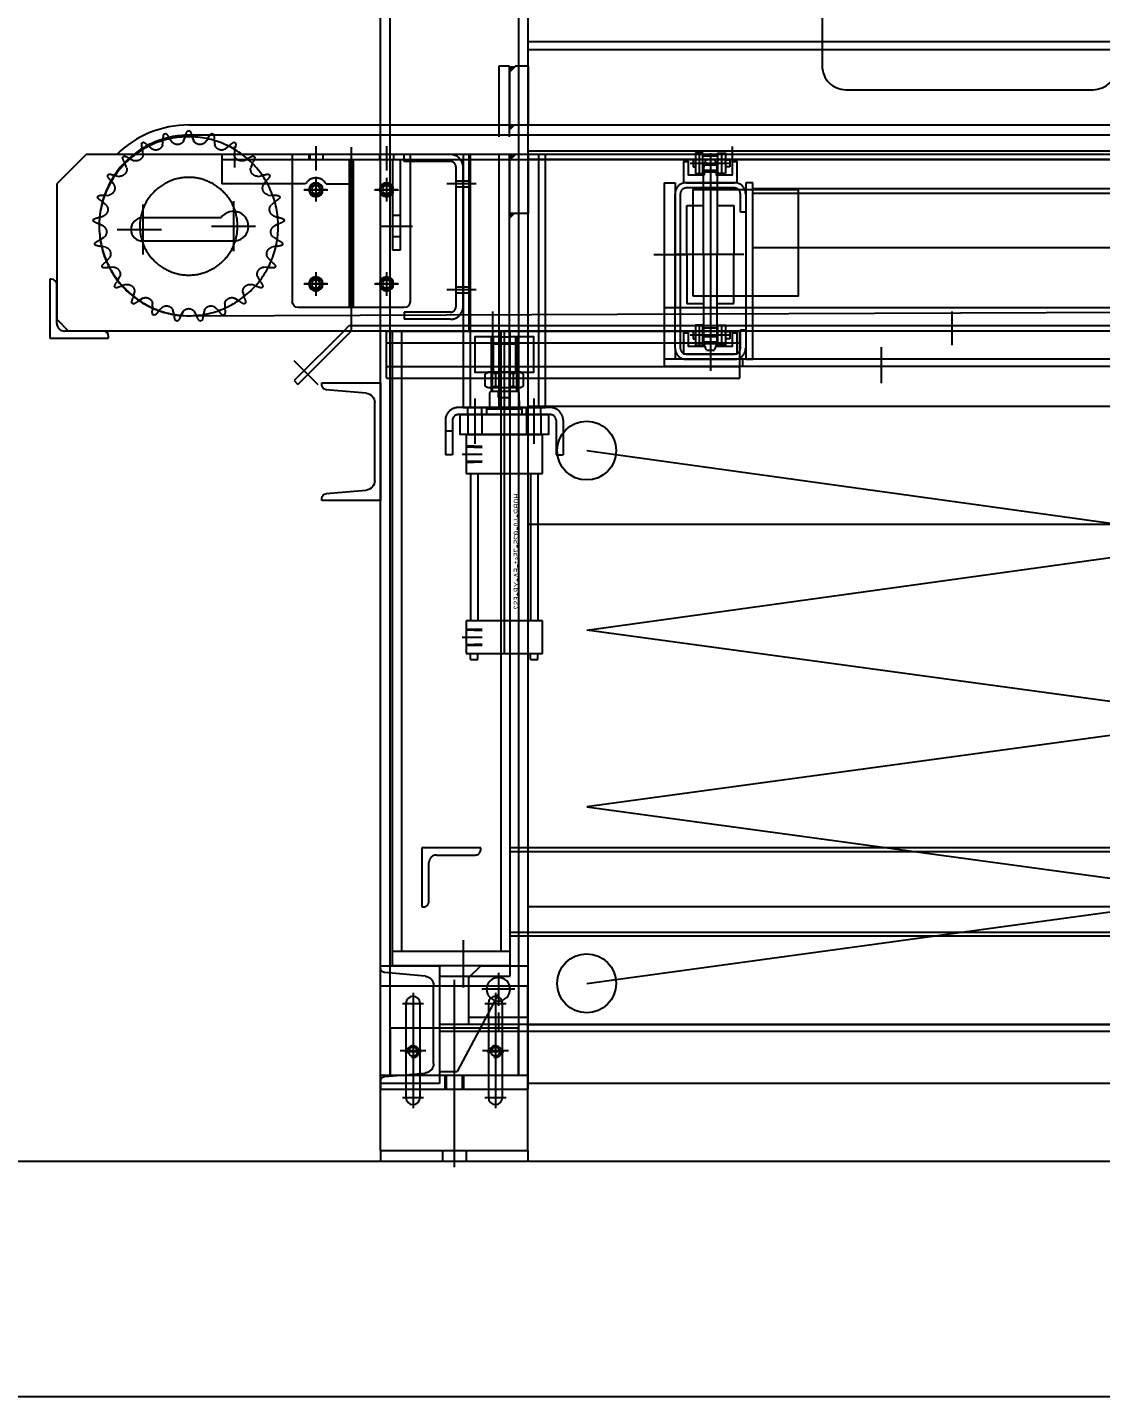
# Model space of a CAD drawing. Extents: x 0 to 210250, y -124674 to 148500.
# Drawn here: x 178262 to 179173, y -120503 to -119340 of the extents above; entities that cross this region are included whole.
import ezdxf

# ---------------------------------------------------------------- set-up
doc = ezdxf.new("R2010")
doc.units = 0
doc.header["$LTSCALE"] = 400
doc.header["$PDSIZE"] = 2
for name, pattern in [('CENTER', [23, 20, -1, 1, -1]), ('CENTERX2', [4, 2.5, -0.5, 0.5, -0.5]), ('HIDDEN', [9.525, 6.35, -3.175]), ('PHANTOM', [25, 20, -1, 1, -1, 1, -1])]:
    doc.linetypes.add(name, pattern=pattern)
doc.layers.get('0').update_dxf_attribs({"linetype": 'CONTINUOUS'})
doc.layers.get('DEFPOINTS').update_dxf_attribs({"linetype": 'CONTINUOUS'})
for name, color, linetype in [('C1', 1, 'CONTINUOUS'), ('DIM', 2, 'CONTINUOUS'), ('GZ_3', 8, 'HIDDEN'), ('GZ_4', 4, 'CENTER'), ('GZ_Phantom', 6, 'PHANTOM'), ('GZ_Qoo02', 2, 'CONTINUOUS'), ('GZ_Qoo03', 3, 'CONTINUOUS'), ('GZ_Qoo05', 150, 'CONTINUOUS'), ('GZ_Qoo06', 6, 'CONTINUOUS'), ('GZ_Qoo08', 8, 'CONTINUOUS'), ('GZ_Qoo09', 234, 'CONTINUOUS'), ('GZ_Qoo10', 181, 'CONTINUOUS'), ('GZ_Qoo12', 253, 'CONTINUOUS'), ('WALL', 2, 'CONTINUOUS')]:
    doc.layers.add(name, color=color, linetype=linetype)
doc.styles.add('isocp', font='isocp.shx', dxfattribs={"bigfont": 'chineset.shx'})
doc.styles.add('ROMANS', font='romans.shx', dxfattribs={"width": 0.8})
doc.styles.get("Standard").update_dxf_attribs({"font": 'ISOCP.SHX', "bigfont": 'CHINESET.SHX'})
doc.dimstyles.new('AM_ISO', dxfattribs={"dimscale": 300, "dimtxt": 3.5, "dimasz": 3.5, "dimexe": 1, "dimexo": 1, "dimgap": 1.5, "dimtad": 1, "dimdsep": 46, "dimtxsty": 'Standard', "dimcen": 0, "dimclrd": 256, "dimclre": 256, "dimclrt": 256, "dimadec": 0, "dimazin": 2, "dimtp": 0.1, "dimtm": 0.1, "dimtfac": 0.71, "dimtmove": 0, "dimatfit": 3, "dimfxl": 0, "dimlwd": -1, "dimlwe": -1, "dimarcsym": 0})

# ---------------------------------------------------------------- blocks, each defined once
blk = doc.blocks.new('A$C59AC08B8')
at = {"layer": 'C1', "linetype": 'Continuous'}
blk.add_line((2317.27, 571.86), (2317.27, -1865.65), dxfattribs=at)
at = {"layer": 'WALL', "linetype": 'HIDDEN'}
blk.add_line((2337.27, 572.45), (2337.27, -1626.08), dxfattribs=at)
blk = doc.blocks.new('*D225')
at = {"layer": 'DEFPOINTS', "color": 0, "transparency": 16777216}
for p in [(180416.6, -117603.3), (170539.6, -120303.3), (172041.3, -120303.3)]:
    blk.add_point(p, dxfattribs=at)
at = {"layer": 'DIM', "linetype": 'ByBlock', "transparency": 16777216}
for p, q in [((180116.6, -117603.3), (170239.6, -117603.3)), ((170539.6, -118503.3), (170539.6, -119403.3)), ((171741.3, -120303.3), (170239.6, -120303.3))]:
    blk.add_line(p, q, dxfattribs=at)
at = {"layer": 'DIM', "transparency": 16777216}
for points in [[(170389.6, -118503.3), (170689.6, -118503.3), (170539.6, -117603.3)], [(170389.6, -119403.3), (170689.6, -119403.3), (170539.6, -120303.3)]]:
    blk.add_solid(points, dxfattribs=at)
at = {"layer": 'DIM', "transparency": 16777216, "insert": (169819.6, -118953.3), "char_height": 900, "attachment_point": 5, "rotation": 90, "style": 'ROMANS'}
blk.add_mtext('2700', dxfattribs=at)
blk = doc.blocks.new('G$C2506BE85')
blk.add_lwpolyline([(0, 0), (1300, 0), (1300, 150), (0, 150)], close=True)
blk.add_lwpolyline([(270, 30), (480, 30, 0.414214), (500, 50), (500, 100, 0.414214), (480, 120), (270, 120, 0.414214), (250, 100), (250, 50, 0.414214)], format="xyb", close=True)
blk = doc.blocks.new('A$C397226B1')
for p, q in [((-5.8, 71.5), (-5.8, 0)), ((-5.8, 70), (5.9, 70)), ((3.4, 81.1), (-3.4, 81.1)), ((5.9, 0), (5.9, 71.5)), ((-5.8, 41.5), (-20, 41.5)), ((-20, 41.5), (-20, 0)), ((20, 41.5), (5.9, 41.5)), ((20, 0), (20, 41.5)), ((-20, -41.5), (-20, 0)), ((-5.8, -71.5), (-5.8, 0)), ((5.9, 0), (5.9, -71.5)), ((20, 0), (20, -41.5)), ((-5.8, -41.5), (-20, -41.5)), ((20, -41.5), (5.9, -41.5)), ((-5.8, -70), (5.9, -70)), ((3.4, -81.1), (-3.4, -81.1))]:
    blk.add_line(p, q)
for centre, start, end in [((14.4, 71.5), 151.8569, 180.0706), ((-14.4, 71.5), 359.9294, 28.1431), ((14.4, -71.5), 179.9294, 208.1431), ((-14.4, -71.5), 331.8569, 0.0706)]:
    blk.add_arc(centre, 20.3, start, end)
at = {"layer": 'GZ_4'}
for p, q in [((-5.8, 76), (5.9, 76)), ((-28.5, 0), (28.5, 0)), ((-5.8, -76), (5.9, -76))]:
    blk.add_line(p, q, dxfattribs=at)
blk = doc.blocks.new('A$C4C742578')
for p, q in [((7.6, 17.2), (7.6, 0)), ((23.5, 14.6), (10.8, 14.6)), ((26.7, 17.2), (26.7, 0)), ((4.4, 11.6), (2.6, 11.6)), ((2.6, 11.6), (2.6, 5.6)), ((2.6, 5.6), (4.4, 5.6)), ((23.5, 2.6), (10.8, 2.6)), ((29.9, 8.6), (29.9, 11.6)), ((29.9, 11.6), (33.7, 11.6)), ((33.7, 5.6), (29.9, 5.6)), ((33.7, 11.6), (33.7, 5.6))]:
    blk.add_line(p, q)
for points in [[(4.4, 0), (10.8, 0), (10.8, 17.2), (4.4, 17.2)], [(29.9, 0), (23.5, 0), (23.5, 17.2), (29.9, 17.2)]]:
    blk.add_lwpolyline(points, close=True)
at = {"layer": 'GZ_4', "linetype": 'CENTERX2'}
blk.add_line((34.2, 8.6), (0, 8.6), dxfattribs=at)
blk = doc.blocks.new('G$CB110B7D3')
for p, q in [((9, 34.5, 0), (9, 190.5, 0)), ((9, 190.5, 0), (18, 190.5, 0)), ((18, 190.5, 0), (18, 84.5, 0)), ((84, 185.5, 0), (1002, 185.5, 0)), ((84, 181.5, 0), (1002, 181.5, 0)), ((84, 135.5, 0), (1002, 135.5, 0)), ((9, 84.5, 0), (1077, 84.5, 0)), ((18, 34.5, 0), (9, 34.5, 0)), ((1068, 34.5, 0), (18, 34.5, 0))]:
    blk.add_line(p, q)
at = {"elevation": 0}
blk.add_lwpolyline([(18, 84.5), (18, 181, -0.414214), (27.5, 190.5), (68.5, 190.5, -0.414214), (78, 181), (78, 165.5), (73.5, 165.5), (73.5, 181, 0.414214), (68.5, 186), (27.5, 186, 0.414214), (22.5, 181), (22.5, 84.5)], format="xyb", dxfattribs=at)
blk.add_lwpolyline([(84, 84.5), (84, 190.5), (78, 190.5), (78, 84.5)], dxfattribs=at)
at = {"layer": 'GZ_3'}
for p, q in [((18, 50, 0), (18, 40.5, 0)), ((1077, 40.5, 0), (9, 40.5, 0)), ((75.5, 34.5, 0), (75.5, 40.5, 0))]:
    blk.add_line(p, q, dxfattribs=at)
at = {"layer": 'GZ_3', "elevation": 0}
for points in [[(27.5, 40.5), (68.5, 40.5), (27.5, 40.5, -0.414214), (18, 50), (18, 84.5)], [(22.5, 84.5), (22.5, 50, 0.414214), (27.5, 45), (68.5, 45, 0.414214), (73.5, 50), (73.5, 65.5), (78, 65.5), (78, 50, -0.414214), (68.5, 40.5)]]:
    blk.add_lwpolyline(points, format="xyb", dxfattribs=at)
blk.add_lwpolyline([(78, 84.5), (78, 40.5), (84, 40.5), (84, 84.5)], dxfattribs=at)
at = {"layer": 'GZ_4'}
for p, q in [((48, 215.5, 0), (48, 30.8, 0)), ((0, 129.5, 0), (27, 129.5, 0)), ((193, 50.8, 0), (193, 20.3, 0))]:
    blk.add_line(p, q, dxfattribs=at)
at = {"layer": 'GZ_Qoo06', "elevation": 0}
for points in [[(43, 197.3), (43, 200.5), (53, 200.5), (53, 197.3), (66.7, 197.3), (66.7, 208.5), (70.5, 208.5), (70.5, 190.5), (25.5, 190.5), (25.5, 208.5), (29.3, 208.5), (29.3, 197.3)], [(43, 51.8), (43, 55), (53, 55), (53, 51.8), (66.7, 51.8), (66.7, 63), (70.5, 63), (70.5, 45), (25.5, 45), (25.5, 63), (29.3, 63), (29.3, 51.8)]]:
    blk.add_lwpolyline(points, close=True, dxfattribs=at)
at = {"rotation": 180}
blk.add_blockref('A$C397226B1', (48, 129.5, 0), dxfattribs=at)
at = {"layer": 'GZ_Qoo12'}
for p in [(30.9, 198.3, 0), (30.9, 52.4, 0)]:
    blk.add_blockref('A$C4C742578', p, dxfattribs=at)
blk = doc.blocks.new('A$C356F1CE9-5')
for p, q in [((-80, 30), (20, 30)), ((-80, 30), (-80, -95)), ((20, 30), (20, -95)), ((-75, -100), (15, -100))]:
    blk.add_line(p, q)
for centre in [(-60, 0), (0, 0), (-60, -80), (0, -80)]:
    blk.add_circle(centre, 6)
for centre, start, end in [((-75, -95), 180, 270), ((15, -95), 270, 0)]:
    blk.add_arc(centre, 5, start, end)
at = {"layer": 'GZ_3'}
for p, q in [((-80, 25.5), (20, 25.5)), ((-66, 30), (-66, 25.5)), ((-54, 30), (-54, 25.5)), ((-31.6, 25.5), (-31.6, -100)), ((-28.4, 25.5), (-28.4, -100)), ((-6, 30), (-6, 25.5)), ((6, 30), (6, 25.5))]:
    blk.add_line(p, q, dxfattribs=at)
at = {"layer": 'GZ_4'}
for p, q in [((-60, 37), (-60, 16.4)), ((-30, 36.1), (-30, -105.8)), ((0, 37), (0, 16.4)), ((-69.6, 0), (-50.4, 0)), ((-60, 9.6), (-60, -9.6)), ((-9.6, 0), (9.6, 0)), ((0, 9.6), (0, -9.6)), ((-69.6, -80), (-50.4, -80)), ((-60, -70.4), (-60, -89.6)), ((-9.6, -80), (9.6, -80)), ((0, -70.4), (0, -89.6))]:
    blk.add_line(p, q, dxfattribs=at)
blk = doc.blocks.new('RS60T25')
for p, q in [((-30.6, 70), (-30.7, 65.7)), ((-22.6, 68.9), (-25.6, 71.9)), ((-12.2, 75.4), (-13.4, 71.3)), ((-4.8, 72.3), (-6.9, 76)), ((6.9, 76), (4.8, 72.3)), ((13.4, 71.3), (12.2, 75.4)), ((25.6, 71.9), (22.6, 68.9)), ((30.7, 65.7), (30.6, 70)), ((-47, 60.2), (-46, 56)), ((-39, 61.1), (-42.7, 63.3)), ((42.7, 63.3), (39, 61.1)), ((46, 56), (47, 60.2)), ((-60.5, 46.6), (-58.5, 42.8)), ((-53, 49.5), (-57.1, 50.7)), ((57.1, 50.7), (53, 49.5)), ((58.5, 42.8), (60.5, 46.6)), ((-63.6, 34.7), (-67.9, 34.9)), ((67.9, 34.9), (63.6, 34.7)), ((-70.2, 30), (-67.3, 26.9)), ((67.3, 26.9), (70.2, 30)), ((-75.5, 11.6), (-71.9, 9.3)), ((-70.3, 17.8), (-74.5, 17)), ((74.5, 17), (70.3, 17.8)), ((71.9, 9.3), (75.5, 11.6)), ((-72.5, -0.2), (-76.3, -2.1)), ((-76, -7.5), (-72, -8.9)), ((72, -8.9), (76, -7.5)), ((76.3, -2.1), (72.5, -0.2)), ((-70.2, -18.3), (-73.4, -21)), ((73.4, -21), (70.2, -18.3)), ((-71.7, -26.1), (-67.5, -26.5)), ((67.5, -26.5), (71.7, -26.1)), ((-63.4, -35.1), (-65.9, -38.6)), ((-63, -43.2), (-58.8, -42.4)), ((58.8, -42.4), (63, -43.2)), ((65.9, -38.6), (63.4, -35.1)), ((-52.7, -49.8), (-54.2, -53.8)), ((-50.3, -57.5), (-46.4, -55.7)), ((46.4, -55.7), (50.3, -57.5)), ((54.2, -53.8), (52.7, -49.8)), ((-38.6, -61.3), (-39.1, -65.6)), ((-34.4, -68.2), (-31.1, -65.5)), ((-22.2, -69), (-21.6, -73.2)), ((21.6, -73.2), (22.2, -69)), ((31.1, -65.5), (34.4, -68.2)), ((39.1, -65.6), (38.6, -61.3)), ((-16.4, -74.6), (-13.8, -71.2)), ((-4.3, -72.4), (-2.7, -76.3)), ((2.7, -76.3), (4.3, -72.4)), ((13.8, -71.2), (16.4, -74.6))]:
    blk.add_line(p, q)
blk.add_circle((0, 0), 41.5)
for centre, radius, start, end in [((-21.1, 72.7), 9.81, 166.0175, 190.7087), ((-46, 68), 15.6, 7.16, 10.7087), ((0, 0), 81.1, 111.6, 112.1883), ((0, 0), 81.1, 111.0117, 111.6), ((-34.4, 67.5), 9.81, 32.4913, 57.1825), ((-13, 81.1), 15.6, 212.4913, 216.04), ((-18.9, 73.6), 6.02, 284.4, 337), ((-2.4, 75.7), 9.81, 151.6175, 176.3087), ((-27.7, 77.3), 15.6, 352.76, 356.3087), ((0, 0), 81.1, 97.2, 97.7883), ((0, 0), 81.1, 96.6117, 97.2), ((-16.5, 73.9), 9.81, 18.0913, 42.7825), ((7.6, 81.8), 15.6, 198.0913, 201.64), ((0, 76), 6.02, 217.4, 270), ((0, 76), 6.02, 270, 322.6), ((-7.6, 81.8), 15.6, 338.36, 341.9087), ((16.5, 73.9), 9.81, 137.2175, 161.9087), ((0, 0), 81.1, 82.8, 83.3883), ((0, 0), 81.1, 82.2117, 82.8), ((2.4, 75.7), 9.81, 3.6913, 28.3825), ((27.7, 77.3), 15.6, 183.6913, 187.24), ((18.9, 73.6), 6.02, 203, 255.6), ((13, 81.1), 15.6, 323.96, 327.5087), ((34.4, 67.5), 9.81, 122.8175, 147.5087), ((0, 0), 81.1, 68.4, 68.9883), ((0, 0), 81.1, 67.8117, 68.4), ((21.1, 72.7), 9.81, 349.2913, 13.9825), ((46, 68), 15.6, 169.2913, 172.84), ((0, 0), 81.1, 126, 126.5883), ((-38.5, 65.2), 9.81, 180.4175, 205.1087), ((0, 0), 81.1, 125.4117, 126), ((-61.5, 54.4), 15.6, 21.56, 25.1087), ((-50.1, 56.8), 9.81, 46.8913, 71.5825), ((-32.8, 75.3), 15.6, 226.8913, 230.44), ((-36.6, 66.6), 6.02, 246.2, 298.8), ((-36.6, 66.6), 6.02, 298.8, 351.4), ((-18.9, 73.6), 6.02, 231.8, 284.4), ((18.9, 73.6), 6.02, 255.6, 308.2), ((36.6, 66.6), 6.02, 188.6, 241.2), ((36.6, 66.6), 6.02, 241.2, 293.8), ((32.8, 75.3), 15.6, 309.56, 313.1087), ((50.1, 56.8), 9.81, 108.4175, 133.1087), ((0, 0), 81.1, 54, 54.5883), ((61.5, 54.4), 15.6, 154.8913, 158.44), ((38.5, 65.2), 9.81, 334.8913, 359.5825), ((0, 0), 81.1, 53.4117, 54), ((0, 0), 81.1, 140.4, 140.9883), ((-53.5, 53.6), 9.81, 194.8175, 219.5087), ((0, 0), 81.1, 139.8117, 140.4), ((-62.7, 42.6), 9.81, 61.2913, 85.9825), ((-73.1, 37.4), 15.6, 35.96, 39.5087), ((-50.5, 64.8), 15.6, 241.2913, 244.84), ((-52, 55.4), 6.02, 260.6, 313.2), ((-52, 55.4), 6.02, 313.2, 5.8), ((52, 55.4), 6.02, 174.2, 226.8), ((52, 55.4), 6.02, 226.8, 279.4), ((50.5, 64.8), 15.6, 295.16, 298.7087), ((62.7, 42.6), 9.81, 94.0175, 118.7087), ((73.1, 37.4), 15.6, 140.4913, 144.04), ((53.5, 53.6), 9.81, 320.4913, 345.1825), ((0, 0), 81.1, 39.6, 40.1883), ((0, 0), 81.1, 39.0117, 39.6), ((0, 0), 81.1, 154.2117, 154.8), ((-71.3, 25.6), 9.81, 75.6913, 100.3825), ((-65, 50.2), 15.6, 255.6913, 259.24), ((-64.2, 40.7), 6.02, 275, 327.6), ((-64.2, 40.7), 6.02, 327.6, 20.2), ((64.2, 40.7), 6.02, 159.8, 212.4), ((64.2, 40.7), 6.02, 212.4, 265), ((65, 50.2), 15.6, 280.76, 284.3087), ((71.3, 25.6), 9.81, 79.6175, 104.3087), ((0, 0), 81.1, 25.2, 25.7883), ((0, 0), 81.1, 154.8, 155.3883), ((-65.2, 38.6), 9.81, 209.2175, 233.9087), ((-80.1, 18.1), 15.6, 50.36, 53.9087), ((-72.3, 23.5), 6.02, 342, 34.6), ((72.3, 23.5), 6.02, 145.4, 198), ((80.1, 18.1), 15.6, 126.0913, 129.64), ((65.2, 38.6), 9.81, 306.0913, 330.7825), ((0, 0), 81.1, 24.6117, 25.2), ((0, 0), 81.1, 169.2, 169.7883), ((-72.7, 21.2), 9.81, 223.6175, 248.3087), ((0, 0), 81.1, 168.6117, 169.2), ((-75.4, 7.1), 9.81, 90.0913, 114.7825), ((-82.1, -2.4), 15.6, 64.76, 68.3087), ((-75.4, 32.5), 15.6, 270.0913, 273.64), ((-72.3, 23.5), 6.02, 289.4, 342), ((72.3, 23.5), 6.02, 198, 250.6), ((75.4, 32.5), 15.6, 266.36, 269.9087), ((75.4, 7.1), 9.81, 65.2175, 89.9087), ((82.1, -2.4), 15.6, 111.6913, 115.24), ((72.7, 21.2), 9.81, 291.6913, 316.3825), ((0, 0), 81.1, 10.8, 11.3883), ((0, 0), 81.1, 10.2117, 10.8), ((-75.8, 4.8), 6.02, 303.8, 356.4), ((-75.8, 4.8), 6.02, 356.4, 49), ((75.8, 4.8), 6.02, 131, 183.6), ((75.8, 4.8), 6.02, 183.6, 236.2), ((-74.8, -11.9), 9.81, 104.4913, 129.1825), ((0, 0), 81.1, 183.0117, 183.6), ((0, 0), 81.1, 183.6, 184.1883), ((-75.7, 2.4), 9.81, 238.0175, 262.7087), ((-81.1, 12.7), 15.6, 284.4913, 288.04), ((-78.9, -22.8), 15.6, 79.16, 82.7087), ((-74.7, -14.2), 6.02, 10.8, 63.4), ((74.7, -14.2), 6.02, 116.6, 169.2), ((78.9, -22.8), 15.6, 97.2913, 100.84), ((81.1, 12.7), 15.6, 251.96, 255.5087), ((75.7, 2.4), 9.81, 277.2913, 301.9825), ((74.8, -11.9), 9.81, 50.8175, 75.5087), ((0, 0), 81.1, 355.8117, 356.4), ((0, 0), 81.1, 356.4, 356.9883), ((-69.5, -30.1), 9.81, 118.8913, 143.5825), ((-81.8, -7.9), 15.6, 298.8913, 302.44), ((-74.7, -14.2), 6.02, 318.2, 10.8), ((74.7, -14.2), 6.02, 169.2, 221.8), ((81.8, -7.9), 15.6, 237.56, 241.1087), ((69.5, -30.1), 9.81, 36.4175, 61.1087), ((0, 0), 81.1, 197.4117, 198), ((0, 0), 81.1, 198, 198.5883), ((-73.9, -16.5), 9.81, 252.4175, 277.1087), ((-70.8, -41.7), 15.6, 93.56, 97.1087), ((-68.8, -32.4), 6.02, 25.2, 77.8), ((-68.8, -32.4), 6.02, 332.6, 25.2), ((68.8, -32.4), 6.02, 154.8, 207.4), ((68.8, -32.4), 6.02, 102.2, 154.8), ((70.8, -41.7), 15.6, 82.8913, 86.44), ((73.9, -16.5), 9.81, 262.8913, 287.5825), ((0, 0), 81.1, 341.4117, 342), ((0, 0), 81.1, 342, 342.5883), ((-59.8, -46.4), 9.81, 133.2913, 157.9825), ((0, 0), 81.1, 211.8117, 212.4), ((0, 0), 81.1, 212.4, 212.9883), ((-67.5, -34.4), 9.81, 266.8175, 291.5087), ((-77.2, -28), 15.6, 313.2913, 316.84), ((-58.2, -58), 15.6, 107.96, 111.5087), ((-58.6, -48.4), 6.02, 39.6, 92.2), ((-58.6, -48.4), 6.02, 347, 39.6), ((58.6, -48.4), 6.02, 140.4, 193), ((58.6, -48.4), 6.02, 87.8, 140.4), ((58.2, -58), 15.6, 68.4913, 72.04), ((67.5, -34.4), 9.81, 248.4913, 273.1825), ((77.2, -28), 15.6, 223.16, 226.7087), ((59.8, -46.4), 9.81, 22.0175, 46.7087), ((0, 0), 81.1, 327.0117, 327.6), ((0, 0), 81.1, 327.6, 328.1883), ((-46.4, -59.9), 9.81, 147.6913, 172.3825), ((-56.8, -50.1), 9.81, 281.2175, 305.9087), ((-67.8, -46.3), 15.6, 327.6913, 331.24), ((-41.9, -70.6), 15.6, 122.36, 125.9087), ((-44.7, -61.5), 6.02, 54, 106.6), ((-44.7, -61.5), 6.02, 1.4, 54), ((44.7, -61.5), 6.02, 126, 178.6), ((44.7, -61.5), 6.02, 73.4, 126), ((41.9, -70.6), 15.6, 54.0913, 57.64), ((56.8, -50.1), 9.81, 234.0913, 258.7825), ((67.8, -46.3), 15.6, 208.76, 212.3087), ((46.4, -59.9), 9.81, 7.6175, 32.3087), ((0, 0), 81.1, 226.2117, 226.8), ((0, 0), 81.1, 226.8, 227.3883), ((-30.1, -69.5), 9.81, 162.0913, 186.7825), ((-54.2, -61.7), 15.6, 342.0913, 345.64), ((-42.6, -62.6), 9.81, 295.6175, 320.3087), ((-23.1, -78.8), 15.6, 136.76, 140.3087), ((-28, -70.7), 6.02, 68.4, 121), ((-28, -70.7), 6.02, 15.8, 68.4), ((-9.5, -75.4), 6.02, 82.8, 135.4), ((-9.5, -75.4), 6.02, 30.2, 82.8), ((9.5, -75.4), 6.02, 97.2, 149.8), ((9.5, -75.4), 6.02, 44.6, 97.2), ((28, -70.7), 6.02, 111.6, 164.2), ((28, -70.7), 6.02, 59, 111.6), ((23.1, -78.8), 15.6, 39.6913, 43.24), ((42.6, -62.6), 9.81, 219.6913, 244.3825), ((54.2, -61.7), 15.6, 194.36, 197.9087), ((30.1, -69.5), 9.81, 353.2175, 17.9087), ((0, 0), 81.1, 312.6117, 313.2), ((0, 0), 81.1, 313.2, 313.7883), ((0, 0), 81.1, 240.6117, 241.2), ((0, 0), 81.1, 241.2, 241.7883), ((-37.1, -73.3), 15.6, 356.4913, 0.04), ((-11.8, -74.8), 9.81, 176.4913, 201.1825), ((0, 0), 81.1, 255.0117, 255.6), ((0, 0), 81.1, 255.6, 256.1883), ((-25.7, -71.3), 9.81, 310.0175, 334.7087), ((-2.7, -82.1), 15.6, 151.16, 154.7087), ((-17.8, -80.2), 15.6, 10.8913, 14.44), ((7.1, -75.4), 9.81, 190.8913, 215.5825), ((0, 0), 81.1, 269.4117, 270), ((0, 0), 81.1, 270, 270.5883), ((-7.1, -75.4), 9.81, 324.4175, 349.1087), ((17.8, -80.2), 15.6, 165.56, 169.1087), ((2.7, -82.1), 15.6, 25.2913, 28.84), ((25.7, -71.3), 9.81, 205.2913, 229.9825), ((0, 0), 81.1, 283.8117, 284.4), ((0, 0), 81.1, 284.4, 284.9883), ((11.8, -74.8), 9.81, 338.8175, 3.5087), ((37.1, -73.3), 15.6, 179.96, 183.5087), ((0, 0), 81.1, 298.2117, 298.8), ((0, 0), 81.1, 298.8, 299.3883)]:
    blk.add_arc(centre, radius, start, end)
at = {"layer": 'GZ_4'}
blk.add_circle((0, 0), 76, dxfattribs=at)
blk = doc.blocks.new('L-F50X50X6')
for p, q in [((1.5, 50), (0, 50)), ((0, 50), (0, 0)), ((6, 12.5), (6, 45.5)), ((0, 0), (50, 0)), ((45.5, 6), (12.5, 6)), ((50, 0), (50, 1.5))]:
    blk.add_line(p, q)
for centre, radius, start, end in [((1.5, 45.5), 4.5, 0, 90), ((12.5, 12.5), 6.5, 180, 270), ((45.5, 1.5), 4.5, 0, 90)]:
    blk.add_arc(centre, radius, start, end)
blk = doc.blocks.new('M10 牙')
blk.add_circle((0, 0), 3.5)
at = {"layer": 'GZ_3'}
blk.add_circle((0, 0), 5, dxfattribs=at)
at = {"layer": 'GZ_4'}
for p, q in [((-10.1, 0), (10.1, 0)), ((0, -10.1), (0, 10.1))]:
    blk.add_line(p, q, dxfattribs=at)
blk = doc.blocks.new('G$C3EB396D0')
for p, q in [((0, 40), (0, 0)), ((300, 40), (0, 40)), ((300, 40), (300, 0)), ((300, 30), (0, 30)), ((300, 10), (0, 10)), ((300, 0), (0, 0))]:
    blk.add_line(p, q)
blk = doc.blocks.new('G$CB2E37BE5')
for p, q in [((39.2, 200), (0, 200)), ((0, 194), (0, 200)), ((39.2, 194), (0, 194)), ((44, 70.8), (44, 189.2)), ((50, 70.8), (50, 189.2)), ((39.2, 66), (0, 66)), ((0, 66), (0, 60)), ((39.2, 60), (0, 60)), ((124.2, -15), (45.8, -15)), ((124.2, -21), (45.8, -21)), ((35, -25.8), (35, -55)), ((41, -25.8), (41, -55)), ((129, -25.8), (129, -55)), ((135, -25.8), (135, -55)), ((41, -55), (35, -55)), ((129, -55), (135, -55))]:
    blk.add_line(p, q)
blk.add_lwpolyline([(50, -15), (120, -15), (120, 200), (50, 200)], close=True)
for centre, radius, start, end in [((39.2, 189.2), 10.8, 0, 90), ((39.2, 189.2), 4.8, 0, 90), ((39.2, 70.8), 10.8, 270, 0), ((39.2, 70.8), 4.8, 270, 0), ((45.8, -25.8), 10.8, 90, 180), ((45.8, -25.8), 4.8, 90, 180), ((124.2, -25.8), 10.8, 0, 90), ((124.2, -25.8), 4.8, 0, 90)]:
    blk.add_arc(centre, radius, start, end)
at = {"layer": 'GZ_3'}
for p, q in [((56, 200), (56, -15)), ((114, 200), (114, -15)), ((44, 177.5), (56, 177.5)), ((44, 172.5), (56, 172.5)), ((44, 87.5), (56, 87.5)), ((44, 82.5), (56, 82.5)), ((54, -21), (54, -15)), ((66, -21), (66, -15)), ((104, -21), (104, -15)), ((116, -21), (116, -15)), ((41, -35), (35, -35))]:
    blk.add_line(p, q, dxfattribs=at)
at = {"layer": 'GZ_4'}
for p, q in [((61, 175), (36.2, 175)), ((61, 85), (36.2, 85)), ((60, -7.2), (60, -28.8)), ((110, -7.2), (110, -28.8))]:
    blk.add_line(p, q, dxfattribs=at)
blk = doc.blocks.new('G$C4895209F')
for p, q in [((-269, 547.3), (-294, 522.3)), ((56, 547.3), (-269, 547.3)), ((1746, 547.3), (56, 547.3)), ((56, 547.3), (56, 397.3)), ((-294, 522.3), (-294, 407.3)), ((-221, 493.6), (-154.4, 493.6)), ((-144, 473.6), (-221, 473.6)), ((-294, 407.3), (-284, 397.3)), ((1211, 397.3), (-284, 397.3)), ((-50.4, 397.3), (-92.5, 355.2)), ((-44, 397.3), (-89.4, 352)), ((-9, -141.7), (-9, 397.3)), ((91, -141.7), (91, 397.3)), ((-92.5, 355.2), (-89.4, 352)), ((1846, -41.7), (91, -41.7)), ((1846, -116.7), (91, -116.7)), ((91, -129.7), (-9, -129.7)), ((91, -141.7), (-9, -141.7))]:
    blk.add_line(p, q)
for centre, radius, start, end in [((-221, 483.6), 10, 90, 270), ((-144, 486.3), 12.7, 270, 144.9142)]:
    blk.add_arc(centre, radius, start, end)
at = {"layer": 'GZ_3'}
for p, q in [((-154, 547.3), (-154, 522.3)), ((-79, 547.3), (-79, 542.8)), ((1984, 542.8), (-154, 542.8)), ((-82.7, 522.3), (-154, 522.3)), ((-44, 522.3), (-44, 397.3)), ((-2, 495.3), (-9, 495.3)), ((-2, 477.3), (-9, 477.3)), ((-50.4, 397.3), (-45.9, 401.8)), ((-44, 401.8), (-45.9, 401.8)), ((1946, 401.8), (-44, 401.8)), ((-1, -129.7), (-1, 397.3)), ((83, 397.3), (83, -129.7)), ((1846, -44.9), (91, -44.9)), ((1846, -113.5), (91, -113.5))]:
    blk.add_line(p, q, dxfattribs=at)
at = {"layer": 'GZ_3', "elevation": 0}
blk.add_lwpolyline([(-2, 542.8), (-9, 542.8), (-9, 466.3), (-2, 466.3)], close=True, dxfattribs=at)
blk.add_lwpolyline([(-82.7, 522.3, -0.57735), (-65.3, 522.3), (-44, 522.3)], format="xyb", dxfattribs=at)
at = {"layer": 'GZ_4'}
for p, q in [((-143, 554.1), (-143, 536.1)), ((-44, 553.4), (-44, 410)), ((279.4, 554.1), (279.4, 536.1)), ((-221, 504.8), (-221, 462.4)), ((-144, 507.5), (-144, 465.1)), ((-242.7, 483.6), (-205.2, 483.6)), ((-162.7, 486.3), (-125.2, 486.3)), ((-19, 486.3), (8, 486.3)), ((76, 414), (76, 385.2)), ((466, 414), (466, 385.2)), ((-92.6, 372.2), (-72.3, 351.9)), ((51, -119.9), (51, -154))]:
    blk.add_line(p, q, dxfattribs=at)
at = {"rotation": 270}
for p in [(-74, 517.3), (-14, 517.3), (-74, 437.3), (-14, 437.3)]:
    blk.add_blockref('M10 牙', p, dxfattribs=at)
blk.add_blockref('L-F50X50X6', (-300, 391.3))
at = {"layer": 'GZ_3'}
blk.add_blockref('G$CB2E37BE5', (1, 347.3), dxfattribs=at)
at = {"layer": 'GZ_3', "rotation": 270}
blk.add_blockref('L-F50X50X6', (16, -41.7), dxfattribs=at)
at = {"layer": 'GZ_Qoo08', "rotation": 180}
blk.add_blockref('G$C3EB396D0', (286, 397.3), dxfattribs=at)
blk = doc.blocks.new('G$C0CE2F089')
at = {"layer": 'GZ_4', "elevation": 0}
blk.add_lwpolyline([(-182, 563.7, 0.990898), (-182, 410.3), (1317, 416.2, -0.416241), (1374.9, 358.3), (1370, 237.3, 1), (1522, 237.3), (1519.1, 358.3, -0.433054), (1577, 416.2), (2026, 410.3, 0.999278), (2026, 562.5), (1984, 563.7), (-182, 563.7)], format="xyb", dxfattribs=at)
at = {"layer": 'GZ_Qoo06'}
blk.add_line((-182, 572.3), (2026, 572.3), dxfattribs=at)
blk.add_arc((-182, 485.3), 87, 90, 134.5496, dxfattribs=at)
blk.add_blockref('G$C4895209F', (0, 0))
at = {"layer": 'GZ_3', "xscale": -1, "rotation": 180}
blk.add_blockref('RS60T25', (-182, 486.3), dxfattribs=at)
at = {"layer": 'GZ_Qoo10', "xscale": -1}
blk.add_blockref('A$C356F1CE9-5', (-74, 517.3), dxfattribs=at)
blk = doc.blocks.new('U-F100X50X5X7_5')
for p, q in [((0, 100), (0, 0)), ((50, 100), (0, 100)), ((12.3, 91.2), (46.3, 94.1)), ((50, 98.1), (50, 100)), ((5, 16.8), (5, 83.2)), ((0, 0), (50, 0)), ((46.3, 5.9), (12.3, 8.8)), ((50, 0), (50, 1.9))]:
    blk.add_line(p, q)
for centre, radius, start, end in [((46, 98.1), 4, 275, 0), ((13, 83.2), 8, 95, 180), ((13, 16.8), 8, 180, 265), ((46, 1.9), 4, 0, 85)]:
    blk.add_arc(centre, radius, start, end)
blk = doc.blocks.new('Chiming_Tap')
blk.add_circle((0, 0), 3.75)
at = {"color": 4}
blk.add_arc((0, 0), 5, 255, 195, dxfattribs=at)
at = {"layer": 'GZ_4'}
for p, q in [((-7, 0), (7, 0)), ((0, 7), (0, -7))]:
    blk.add_line(p, q, dxfattribs=at)
blk = doc.blocks.new('G$C4CD3CD14')
blk.add_lwpolyline([(0, 0), (109, 0), (109, 40), (0, 40)], close=True)
for p in [(19.5, 20), (89.5, 20)]:
    blk.add_blockref('Chiming_Tap', p)
blk = doc.blocks.new('G$C382C8202')
for p, q in [((0, 42.1), (0, 2355.1)), ((8, 42.1), (8, 2355.1)), ((117, 2355.1), (117, 42.1)), ((125, 2355.1), (125, 42.1)), ((125, 920.1), (1575, 920.1)), ((125, 913.1), (1575, 913.1)), ((125, 827.1), (1575, 827.1)), ((125, 820.1), (1575, 820.1)), ((1575, 85.1), (117, 85.1)), ((0, 42.1), (125, 42.1)), ((0, 42.1), (0, 30.1)), ((125, 42.1), (125, 30.1)), ((1575, 35.1), (125, 35.1)), ((0, 30.1), (125, 30.1))]:
    blk.add_line(p, q)
at = {"layer": 'GZ_3'}
for p, q in [((100, 126.1), (100, 111.1)), ((125, 126.1), (125, 126.1)), ((100, 111.1), (65, 45.1)), ((117, 85.1), (50, 85.1)), ((1650, 79.1), (50, 79.1)), ((50, 45.1), (65, 45.1)), ((54.5, 42.1), (54.5, 30.1)), ((55.7, 42.1), (55.7, 30.1)), ((69.3, 42.1), (69.3, 30.1)), ((70.5, 42.1), (70.5, 30.1))]:
    blk.add_line(p, q, dxfattribs=at)
at = {"layer": 'GZ_3', "elevation": 0}
blk.add_lwpolyline([(50, 126.1), (110, 126.1), (110, 135.1), (50, 135.1)], close=True, dxfattribs=at)
at = {"layer": 'GZ_4'}
for p, q in [((70, 146.8), (70, 116.5)), ((62.5, 53.2), (62.5, 14.8))]:
    blk.add_line(p, q, dxfattribs=at)
at = {"xscale": -1}
blk.add_blockref('U-F100X50X5X7_5', (0, 530.1), dxfattribs=at)
blk.add_blockref('G$C4CD3CD14', (8, 42.1))
at = {"layer": 'GZ_3', "xscale": -1}
blk.add_blockref('U-F100X50X5X7_5', (50, 35.1), dxfattribs=at)
blk = doc.blocks.new('Chiming_Hole')
blk.add_circle((0, 0), 5)
at = {"layer": 'GZ_4'}
for p, q in [((0, 7), (0, -7)), ((-7, 0), (7, 0))]:
    blk.add_line(p, q, dxfattribs=at)
blk = doc.blocks.new('G$C91B537EE')
blk.add_line((0, 11.8), (50, 11.8))
blk.add_lwpolyline([(0, 5.8), (50, 5.8), (50, 45.8), (40, 55.8), (0, 55.8)], close=True)
at = {"layer": 'GZ_4'}
blk.add_line((25, 15.9), (25, 0), dxfattribs=at)
at = {"xscale": 2, "yscale": 2, "zscale": 2}
blk.add_blockref('Chiming_Hole', (25, 35.8), dxfattribs=at)
blk = doc.blocks.new('G$C881EBDE9')
for p, q in [((50, 335), (1150, 487.5)), ((50, 487.5), (1150, 335)), ((1150, 185), (50, 335)), ((1150, 335), (50, 185)), ((50, 35), (1150, 185)), ((50, 185), (1150, 35))]:
    blk.add_line(p, q)
for points in [[(0, 425), (1200, 425), (1200, 525), (0, 525)], [(0, 0), (1200, 0), (1200, 100), (0, 100)]]:
    blk.add_lwpolyline(points, close=True)
for centre in [(50, 487.5), (50, 35)]:
    blk.add_circle(centre, 25)
at = {"xscale": -1}
blk.add_blockref('G$C91B537EE', (0, -5.8), dxfattribs=at)
blk = doc.blocks.new('G$C7E5A1088')
at = {"elevation": 0}
for points in [[(20.5, 0), (29.5, 0), (29.5, 215), (20.5, 215)], [(29.5, 165), (45.5, 165), (45.5, 215), (34.5, 215), (29.5, 210)]]:
    blk.add_lwpolyline(points, close=True, dxfattribs=at)
for points in [[(20.5, 60), (0, 60), (0, 30), (20.5, 30)], [(29.5, 30), (50, 30), (50, 60), (29.5, 60)]]:
    blk.add_lwpolyline(points)
for points in [[(29.5, 210), (34.5, 215), (29.5, 215)], [(29.5, 160), (34.5, 165), (29.5, 165)]]:
    blk.add_solid(points)
at = {"layer": 'GZ_3'}
for p, q in [((14, 60), (14, 30)), ((15.5, 60), (15.5, 30)), ((20.5, 60), (29.5, 60)), ((34.5, 60), (34.5, 30)), ((36, 60), (36, 30)), ((20.5, 30), (29.5, 30))]:
    blk.add_line(p, q, dxfattribs=at)
at = {"layer": 'GZ_4'}
blk.add_line((25, 64), (25, 26), dxfattribs=at)
at = {"layer": 'GZ_Phantom', "elevation": 0}
blk.add_lwpolyline([(29.5, 230), (29.5, 290), (20.5, 290), (20.5, 230)], dxfattribs=at)
blk.add_lwpolyline([(29.5, 240), (45.5, 240), (45.5, 290), (34.5, 290), (29.5, 285)], close=True, dxfattribs=at)
at = {"layer": 'GZ_Phantom'}
for points in [[(29.5, 285), (34.5, 290), (29.5, 290)], [(29.5, 235), (34.5, 240), (29.5, 240)]]:
    blk.add_solid(points, dxfattribs=at)
blk = doc.blocks.new('G$CC7C06DFA')
for p, q in [((1.6, 32.9), (0, 30.2)), ((0, 30.2), (0, 2.7)), ((11.4, 32.9), (1.6, 32.9)), ((1.6, 24), (11.4, 24)), ((13, 30.2), (11.4, 32.9)), ((13, 2.7), (13, 30.2)), ((0, 2.7), (1.6, 0)), ((1.6, 8.9), (11.4, 8.9)), ((1.6, 0), (11.4, 0)), ((11.4, 0), (13, 2.7))]:
    blk.add_line(p, q)
for centre, radius, start, end in [((6.8, 28.3), 6.84, 152.0827, 219.7978), ((18.6, 16.5), 18.6, 156.2523, 203.7477), ((6.2, 28.3), 6.84, 320.2022, 27.9173), ((-5.6, 16.5), 18.6, 336.2523, 23.7477), ((6.8, 4.6), 6.84, 140.2022, 207.9173), ((6.2, 4.6), 6.84, 332.0827, 39.7978)]:
    blk.add_arc(centre, radius, start, end)
blk = doc.blocks.new('G$C7107BB08')
for p, q in [((77, 70), (110, 70)), ((77, 70), (77, 5)), ((77, 70), (77, 5)), ((86.3, 70), (86.8, 56.3)), ((87.4, 70), (87.8, 56.4)), ((93.5, 73.3), (93.5, 56.3)), ((99.6, 70), (99.2, 56.4)), ((100.7, 70), (100.2, 56.3)), ((110, 70), (110, 5)), ((235, 5), (235, 70)), ((235, 70), (263, 70)), ((241.8, 70), (242.3, 56.3)), ((242.9, 70), (243.3, 56.4)), ((249, 73.3), (249, 56.3)), ((255.1, 70), (254.7, 56.4)), ((256.2, 70), (255.7, 56.3)), ((263, 70), (263, 5)), ((52.3, 62.5), (84.7, 62.5)), ((60, 68.5), (77, 68.5)), ((110, 66.1), (235, 66.1)), ((110, 59.9), (235, 59.9)), ((267.9, 66.1), (263, 66.1)), ((267.9, 59.9), (263, 59.9)), ((267.9, 66.1), (267.9, 59.9)), ((0, 48.5), (0, 26.5)), ((0, 48.5), (40, 48.5)), ((0, 47.9), (40, 47.9)), ((40, 48.5), (41.3, 50)), ((40, 48.5), (40, 26.5)), ((41.3, 50), (55, 50)), ((55, 52.5), (60, 52.5)), ((55, 52.5), (55, 22.5)), ((60, 56.5), (77, 56.5)), ((0, 37.5), (263, 37.5)), ((45.4, 42.3), (40, 42.3)), ((45.4, 42.3), (45.4, 32.7)), ((0, 27.1), (40, 27.1)), ((0, 26.5), (40, 26.5)), ((45.4, 32.7), (40, 32.7)), ((40, 26.5), (41.3, 25.1)), ((41.3, 25.1), (55, 25)), ((52.3, 12.5), (84.7, 12.5)), ((55, 22.5), (60, 22.5)), ((60, 18.5), (77, 18.5)), ((110, 15.1), (235, 15.1)), ((267.9, 15.1), (263, 15.1)), ((267.9, 15.1), (267.9, 8.9)), ((60, 6.5), (77, 6.5)), ((110, 5), (77, 5)), ((110, 8.9), (235, 8.9)), ((263, 5), (235, 5)), ((267.9, 8.9), (263, 8.9))]:
    blk.add_line(p, q)
blk.add_lwpolyline([(60, 0), (77, 0), (77, 75), (60, 75)], close=True)
at = {"xscale": -1, "rotation": 180}
blk.add_blockref('G$CC7C06DFA', (24, 54), dxfattribs=at)
at = {"layer": 'GZ_Qoo08', "color": 132, "style": 'isocp'}
blk.add_text('HOBR*40*%%C25*75st-FA+YP+ES2', height=5, dxfattribs=at).set_placement((126.9, 24.5))
blk = doc.blocks.new('G$CA772A478')
for p, q in [((0, 14, 0), (0, 154, 0)), ((125, 154, 0), (0, 154, 0)), ((125, 14, 0), (125, 154, 0)), ((0, 14, 0), (0, 5, 0)), ((125, 14, 0), (0, 14, 0)), ((125, 14, 0), (125, 5, 0)), ((125, 5, 0), (0, 5, 0))]:
    blk.add_line(p, q)
at = {"elevation": 0}
for points in [[(21.5, 139, -1), (33.5, 139), (33.5, 59, -1), (21.5, 59)], [(91.5, 139, -1), (103.5, 139), (103.5, 59, -1), (91.5, 59)]]:
    blk.add_lwpolyline(points, format="xyb", close=True, dxfattribs=at)
at = {"layer": 'GZ_3'}
for p, q in [((52.5, 14, 0), (52.5, 5, 0)), ((72.5, 14, 0), (72.5, 5, 0))]:
    blk.add_line(p, q, dxfattribs=at)
at = {"layer": 'GZ_4'}
for p, q in [((62.5, 159, 0), (62.5, 0, 0)), ((27.5, 148, 0), (27.5, 50, 0)), ((97.5, 148, 0), (97.5, 50, 0)), ((36.5, 139, 0), (18.5, 139, 0)), ((106.5, 139, 0), (88.5, 139, 0)), ((38.5, 99, 0), (16.5, 99, 0)), ((108.5, 99, 0), (86.5, 99, 0)), ((36.5, 59, 0), (18.5, 59, 0)), ((106.5, 59, 0), (88.5, 59, 0))]:
    blk.add_line(p, q, dxfattribs=at)
blk = doc.blocks.new('G$C37AEC180')
at = {"color": 1, "elevation": 0}
blk.add_lwpolyline([(546, 740), (636, 740), (636, 830), (546, 830)], close=True, dxfattribs=at)
blk.add_blockref('G$C382C8202', (281, 35.9))
at = {"layer": 'GZ_3'}
blk.add_blockref('G$CB110B7D3', (513, 645.5, 0), dxfattribs=at)
at = {"layer": 'GZ_Qoo02'}
blk.add_blockref('G$C7E5A1088', (361, 645), dxfattribs=at)
at = {"layer": 'GZ_Qoo03'}
blk.add_blockref('G$C881EBDE9', (406, 121), dxfattribs=at)
at = {"layer": 'GZ_Qoo05'}
blk.add_blockref('G$C2506BE85', (406, 885), dxfattribs=at)
at = {"layer": 'GZ_Qoo06', "xscale": -1}
blk.add_blockref('G$CA772A478', (406, 0, 0), dxfattribs=at)
at = {"layer": 'GZ_Qoo08'}
blk.add_blockref('G$C0CE2F089', (300, 312.7), dxfattribs=at)
at = {"layer": 'GZ_Qoo09', "xscale": -1, "rotation": 89.9999999999998}
blk.add_blockref('G$C7107BB08', (423.5, 699), dxfattribs=at)

msp = doc.modelspace()

# ---------------------------------------------------------------- block references
at = {"color": 0, "xscale": 10, "yscale": 10, "zscale": 10, "rotation": 90}
msp.add_blockref('A$C59AC08B8', (177765.854, -143675.994), dxfattribs=at)
msp.add_blockref('G$C37AEC180', (178280.643, -120308.335))

# ---------------------------------------------------------------- dimensions: what is measured, and where the dimension line sits
at = {"layer": 'DIM'}
dim = msp.add_linear_dim(base=(170539.602, -120303.335), p1=(180416.643, -117603.335), p2=(172041.332, -120303.335), angle=90, dimstyle='AM_ISO', override={"dimtxt": 3, "dimasz": 3, "dimgap": 0.9, "dimtxsty": 'ROMANS', "dimfxl": 10}, dxfattribs=at)
dim.commit()
dim.dimension.update_dxf_attribs({"geometry": '*D225', "text_midpoint": (170539.602, -118953.335), "dimtype": 160})

doc.saveas('drawing.dxf')
